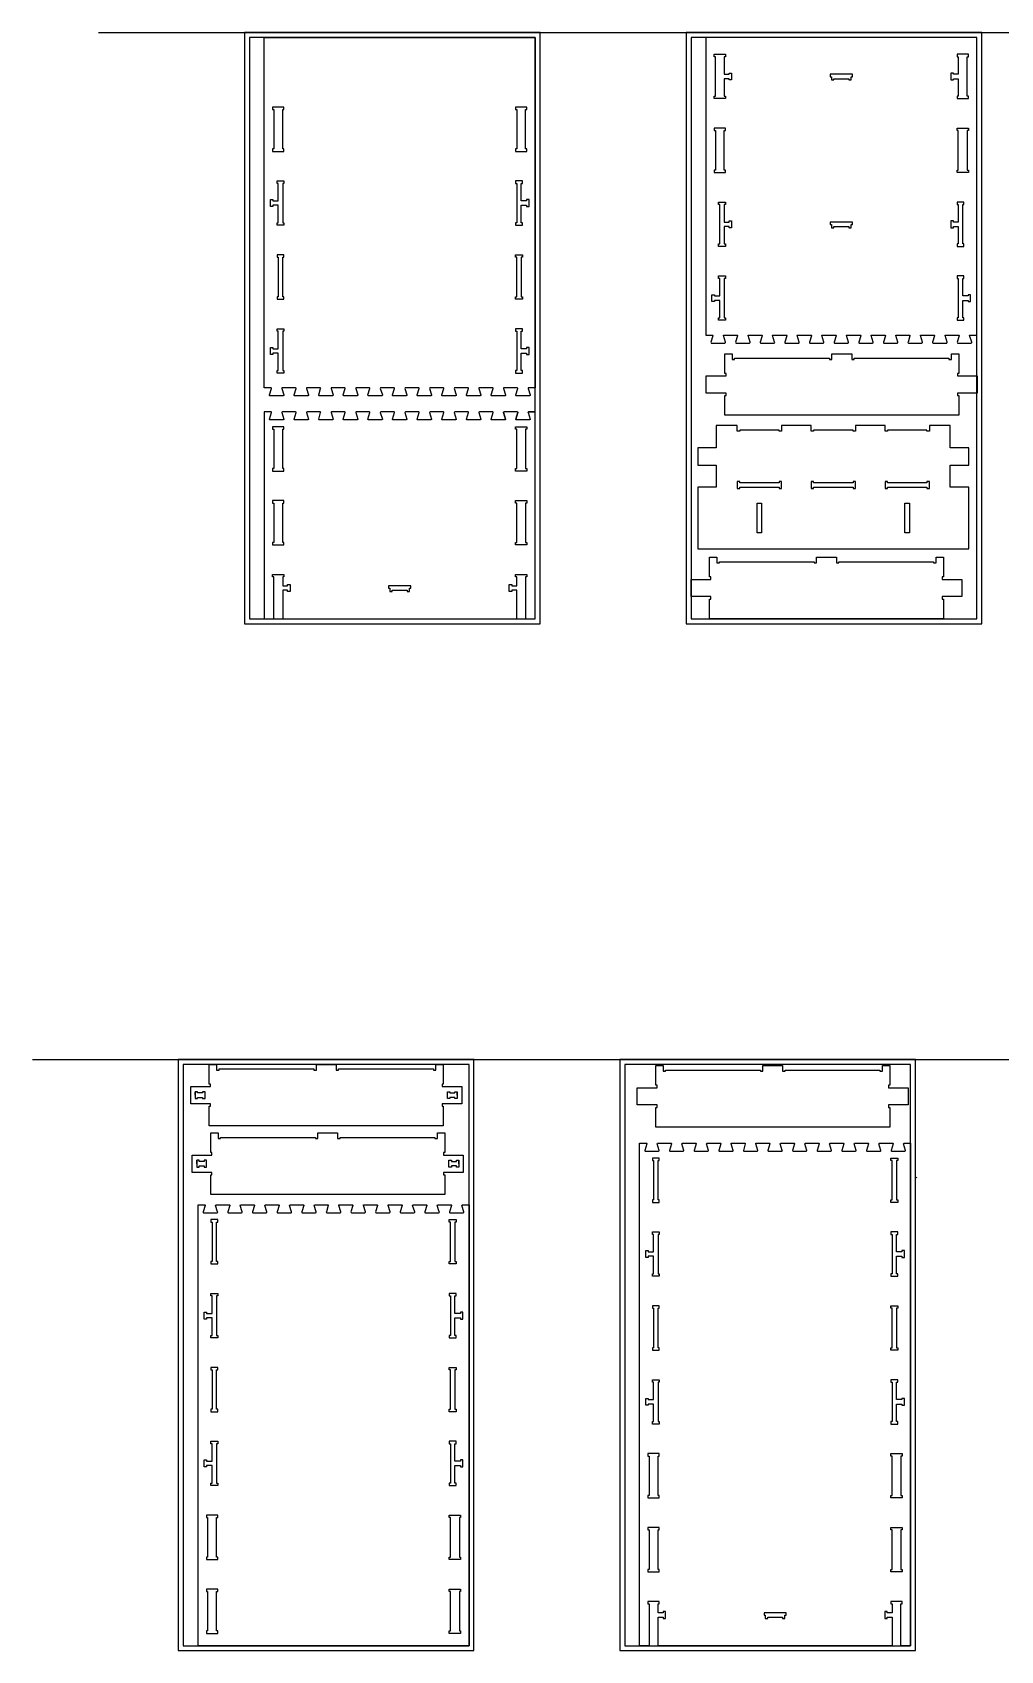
# Model space of a CAD drawing. Header units: inches. Extents: x -1745 to 48028, y -9858 to 20083.
# Drawn here: x -1745 to 2185, y -7811 to -1241 of the extents above; entities that cross this region are included whole.
import ezdxf

# ---------------------------------------------------------------- set-up
doc = ezdxf.new("R2010")
doc.units = ezdxf.units.IN
doc.header["$MEASUREMENT"] = 0
doc.header["$PDMODE"] = 34
doc.layers.add('6_ANYTOOL_CUTTHROUGH_OUTSI', color=5, linetype='Continuous')

msp = doc.modelspace()

# ---------------------------------------------------------------- linework, layer by layer
for p, q in [((-1476.9, -1241.5), (12862.9, -1241.5)), ((277.6, -1261.5), (295.6, -1261.5)), ((-1745.5, -5410.6), (12594.3, -5410.6)), ((-1084.5, -5555.6), (-1084.5, -5541.6)), ((-1084.5, -5541.6), (-1084.5, -5569.6)), ((-1084.5, -5555.6), (-1084.5, -5569.6)), ((-1044.5, -5569.6), (-1044.5, -5541.6)), ((-60.5, -5569.6), (-60.5, -5541.6)), ((-20.5, -5555.6), (-20.5, -5541.6)), ((-20.5, -5541.6), (-20.5, -5569.6)), ((-20.5, -5555.6), (-20.5, -5569.6)), ((-1078.4, -5833.8), (-1078.4, -5819.8)), ((-1078.4, -5819.8), (-1078.4, -5847.8)), ((-1078.4, -5833.8), (-1078.4, -5847.8)), ((-1038.4, -5847.8), (-1038.4, -5819.8)), ((-54.4, -5847.8), (-54.4, -5819.8)), ((-14.4, -5833.8), (-14.4, -5819.8)), ((-14.4, -5819.8), (-14.4, -5847.8)), ((-14.4, -5833.8), (-14.4, -5847.8)), ((1842.1, -5888.7), (1845.1, -5891.6))]:
    msp.add_line(p, q)
at = {"color": 4}
for points in [[(-884.4, -3641.5), (315.6, -3641.5), (315.6, -1241.5), (-884.4, -1241.5)], [(908.1, -3641.5), (2108.1, -3641.5), (2108.1, -1241.5), (908.1, -1241.5)], [(-864.4, -3621.5), (295.6, -3621.5), (295.6, -1261.5), (-864.4, -1261.5)], [(928.1, -3621.5), (2088.1, -3621.5), (2088.1, -1261.5), (928.1, -1261.5)], [(-1153, -7810.6), (47, -7810.6), (47, -5410.6), (-1153, -5410.6)], [(-1133, -7790.6), (27, -7790.6), (27, -5430.6), (-1133, -5430.6)], [(639.5, -7810.6), (1839.5, -7810.6), (1839.5, -5410.6), (639.5, -5410.6)], [(659.5, -7790.6), (1819.5, -7790.6), (1819.5, -5430.6), (659.5, -5430.6)]]:
    msp.add_lwpolyline(points, close=True, dxfattribs=at)
for points in [[(-804.4, -2683.7), (-804.4, -1423.7), (-804.4, -1261.5), (295.6, -1261.5), (295.6, -1423.7), (295.6, -2683.7), (269.1, -2683.7), (267.5, -2684.1), (266.8, -2685.9), (275, -2712.7), (275.1, -2713.9), (274.6, -2715.1), (272.4, -2716.2), (219.1, -2716.2), (217.9, -2715.9), (216.9, -2715.1), (216.5, -2712.7), (224.5, -2686.6), (224.6, -2685), (223.1, -2683.7), (169.1, -2683.7), (167.5, -2684.1), (166.8, -2685.9), (175, -2712.7), (175.1, -2713.9), (174.6, -2715.1), (173.6, -2715.9), (172.4, -2716.2), (119.1, -2716.2), (117.9, -2715.9), (116.9, -2715.1), (116.4, -2713.9), (116.5, -2712.7), (124.5, -2686.6), (124.6, -2685), (123.1, -2683.7), (69.1, -2683.7), (67.5, -2684.1), (66.8, -2685.9), (75, -2712.7), (75.1, -2713.9), (74.6, -2715.1), (72.4, -2716.2), (19.1, -2716.2), (17.9, -2715.9), (16.9, -2715.1), (16.4, -2713.9), (16.5, -2712.7), (24.5, -2686.6), (24.6, -2685), (23.1, -2683.7), (-30.9, -2683.7), (-32.5, -2684.1), (-33.2, -2685.9), (-25, -2712.7), (-24.9, -2713.9), (-25.4, -2715.1), (-27.6, -2716.2), (-80.9, -2716.2), (-82.1, -2715.9), (-83.1, -2715.1), (-83.5, -2712.7), (-75.5, -2686.6), (-75.4, -2685), (-76.9, -2683.7), (-130.9, -2683.7), (-132.5, -2684.1), (-133.2, -2685.9), (-125, -2712.7), (-124.9, -2713.9), (-125.4, -2715.1), (-127.6, -2716.2), (-180.9, -2716.2), (-182.1, -2715.9), (-183.1, -2715.1), (-183.5, -2712.7), (-175.5, -2686.6), (-175.4, -2685), (-176.9, -2683.7), (-230.9, -2683.7), (-232.5, -2684.1), (-233.2, -2685.9), (-225, -2712.7), (-224.9, -2713.9), (-225.4, -2715.1), (-227.6, -2716.2), (-280.9, -2716.2), (-282.1, -2715.9), (-283.1, -2715.1), (-283.6, -2713.9), (-283.5, -2712.7), (-275.5, -2686.6), (-275.4, -2685), (-276.9, -2683.7), (-304.1, -2683.7), (-330.6, -2683.7), (-332.2, -2684.1), (-333, -2685.9), (-324.8, -2712.7), (-324.7, -2713.9), (-325.2, -2715.1), (-327.4, -2716.2), (-380.6, -2716.2), (-381.9, -2715.9), (-382.9, -2715.1), (-383.3, -2712.7), (-375.2, -2686.6), (-375.1, -2685), (-376.7, -2683.7), (-430.6, -2683.7), (-432.2, -2684.1), (-433, -2685.9), (-424.8, -2712.7), (-424.7, -2713.9), (-425.2, -2715.1), (-426.2, -2715.9), (-427.4, -2716.2), (-480.6, -2716.2), (-481.9, -2715.9), (-482.8, -2715.1), (-483.3, -2713.9), (-483.3, -2712.7), (-475.2, -2686.6), (-475.1, -2685), (-476.7, -2683.7), (-530.6, -2683.7), (-532.2, -2684.1), (-533, -2685.9), (-524.8, -2712.7), (-524.7, -2713.9), (-525.2, -2715.1), (-527.4, -2716.2), (-580.6, -2716.2), (-581.9, -2715.9), (-582.8, -2715.1), (-583.3, -2713.9), (-583.3, -2712.7), (-575.2, -2686.6), (-575.1, -2685), (-576.7, -2683.7), (-630.6, -2683.7), (-632.2, -2684.1), (-633, -2685.9), (-624.8, -2712.7), (-624.7, -2713.9), (-625.2, -2715.1), (-627.4, -2716.2), (-680.6, -2716.2), (-681.9, -2715.9), (-682.8, -2715.1), (-683.3, -2712.7), (-675.2, -2686.6), (-675.1, -2685), (-676.7, -2683.7), (-730.6, -2683.7), (-732.2, -2684.1), (-733, -2685.9), (-724.8, -2712.7), (-724.7, -2713.9), (-725.2, -2715.1), (-727.4, -2716.2), (-780.6, -2716.2), (-781.9, -2715.9), (-782.8, -2715.1), (-783.3, -2712.7), (-775.2, -2686.6), (-775.1, -2685), (-776.7, -2683.7)], [(1083.1, -1410.5), (1083.1, -1405.5), (1093.1, -1405.5), (1093.1, -1433.5), (1083.1, -1433.5), (1083.1, -1428.5), (1063.1, -1428.5), (1063.1, -1499.5), (1068.1, -1499.5), (1068.1, -1509.5), (1022.1, -1509.5), (1022.1, -1499.5), (1027.1, -1499.5), (1027.1, -1339.5), (1022.1, -1339.5), (1022.1, -1329.5), (1068.1, -1329.5), (1068.1, -1339.5), (1063.1, -1339.5), (1063.1, -1410.5)], [(1993.1, -1410.5), (1993.1, -1405.5), (1983.1, -1405.5), (1983.1, -1433.5), (1993.1, -1433.5), (1993.1, -1428.5), (2013.1, -1428.5), (2013.1, -1499.5), (2008.1, -1499.5), (2008.1, -1509.5), (2054.1, -1509.5), (2054.1, -1499.5), (2049.1, -1499.5), (2049.1, -1339.5), (2054.1, -1339.5), (2054.1, -1329.5), (2008.1, -1329.5), (2008.1, -1339.5), (2013.1, -1339.5), (2013.1, -1410.5)], [(1493.1, -1420.5), (1498.1, -1420.5), (1498.1, -1433.5), (1508.1, -1433.5), (1508.1, -1428.5), (1568.1, -1428.5), (1568.1, -1433.5), (1578.1, -1433.5), (1578.1, -1420.5), (1583.1, -1420.5), (1583.1, -1410.5), (1493.1, -1410.5)], [(-724.4, -1723.7), (-724.4, -1713.7), (-729.4, -1713.7), (-729.4, -1553.7), (-724.4, -1553.7), (-724.4, -1543.7), (-770.4, -1543.7), (-770.4, -1553.7), (-765.4, -1553.7), (-765.4, -1713.7), (-770.4, -1713.7), (-770.4, -1723.7)], [(261.6, -1723.7), (261.6, -1713.7), (256.6, -1713.7), (256.6, -1553.7), (261.6, -1553.7), (261.6, -1543.7), (215.6, -1543.7), (215.6, -1553.7), (220.6, -1553.7), (220.6, -1713.7), (215.6, -1713.7), (215.6, -1723.7)], [(1022.1, -1799.5), (1022.1, -1809.5), (1068.1, -1809.5), (1068.1, -1799.5), (1063.1, -1799.5), (1063.1, -1639.5), (1068.1, -1639.5), (1068.1, -1629.5), (1022.1, -1629.5), (1022.1, -1639.5), (1027.1, -1639.5), (1027.1, -1799.5)], [(2054.1, -1799.5), (2054.1, -1809.5), (2008.1, -1809.5), (2008.1, -1799.5), (2013.1, -1799.5), (2013.1, -1639.5), (2008.1, -1639.5), (2008.1, -1629.5), (2054.1, -1629.5), (2054.1, -1639.5), (2049.1, -1639.5), (2049.1, -1799.5)], [(-752.4, -1853.7), (-752.4, -1843.7), (-724.4, -1843.7), (-724.4, -1853.7), (-729.4, -1853.7), (-729.4, -2013.7), (-724.4, -2013.7), (-724.4, -2023.7), (-752.4, -2023.7), (-752.4, -2013.7), (-747.4, -2013.7), (-747.4, -1942.7), (-769.4, -1942.7), (-769.4, -1947.7), (-779.4, -1947.7), (-779.4, -1919.7), (-769.4, -1919.7), (-769.4, -1924.7), (-747.4, -1924.7), (-747.4, -1853.7)], [(243.6, -1853.7), (243.6, -1843.7), (215.6, -1843.7), (215.6, -1853.7), (220.6, -1853.7), (220.6, -2013.7), (215.6, -2013.7), (215.6, -2023.7), (243.6, -2023.7), (243.6, -2013.7), (238.6, -2013.7), (238.6, -1942.7), (260.6, -1942.7), (260.6, -1947.7), (270.6, -1947.7), (270.6, -1919.7), (260.6, -1919.7), (260.6, -1924.7), (238.6, -1924.7), (238.6, -1853.7)], [(1083.1, -2010.5), (1083.1, -2005.5), (1093.1, -2005.5), (1093.1, -2033.5), (1083.1, -2033.5), (1083.1, -2028.5), (1063.1, -2028.5), (1063.1, -2099.5), (1068.1, -2099.5), (1068.1, -2109.5), (1040.1, -2109.5), (1040.1, -2099.5), (1045.1, -2099.5), (1045.1, -1939.5), (1040.1, -1939.5), (1040.1, -1929.5), (1068.1, -1929.5), (1068.1, -1939.5), (1063.1, -1939.5), (1063.1, -2010.5)], [(1993.1, -2010.5), (1993.1, -2005.5), (1983.1, -2005.5), (1983.1, -2033.5), (1993.1, -2033.5), (1993.1, -2028.5), (2013.1, -2028.5), (2013.1, -2099.5), (2008.1, -2099.5), (2008.1, -2109.5), (2036.1, -2109.5), (2036.1, -2099.5), (2031.1, -2099.5), (2031.1, -1939.5), (2036.1, -1939.5), (2036.1, -1929.5), (2008.1, -1929.5), (2008.1, -1939.5), (2013.1, -1939.5), (2013.1, -2010.5)], [(1493.1, -2020.5), (1498.1, -2020.5), (1498.1, -2033.5), (1508.1, -2033.5), (1508.1, -2028.5), (1568.1, -2028.5), (1568.1, -2033.5), (1578.1, -2033.5), (1578.1, -2020.5), (1583.1, -2020.5), (1583.1, -2010.5), (1493.1, -2010.5)], [(-752.4, -2323.7), (-724.4, -2323.7), (-724.4, -2313.7), (-729.4, -2313.7), (-729.4, -2153.7), (-724.4, -2153.7), (-724.4, -2143.7), (-752.4, -2143.7), (-752.4, -2153.7), (-747.4, -2153.7), (-747.4, -2313.7), (-752.4, -2313.7)], [(243.6, -2323.7), (215.6, -2323.7), (215.6, -2313.7), (220.6, -2313.7), (220.6, -2153.7), (215.6, -2153.7), (215.6, -2143.7), (243.6, -2143.7), (243.6, -2153.7), (238.6, -2153.7), (238.6, -2313.7), (243.6, -2313.7)], [(1045.1, -2310.5), (1045.1, -2239.5), (1040.1, -2239.5), (1040.1, -2229.5), (1068.1, -2229.5), (1068.1, -2239.5), (1063.1, -2239.5), (1063.1, -2399.5), (1068.1, -2399.5), (1068.1, -2409.5), (1040.1, -2409.5), (1040.1, -2399.5), (1045.1, -2399.5), (1045.1, -2328.5), (1023.1, -2328.5), (1023.1, -2333.5), (1013.1, -2333.5), (1013.1, -2305.5), (1023.1, -2305.5), (1023.1, -2310.5)], [(2031.1, -2310.5), (2031.1, -2239.5), (2036.1, -2239.5), (2036.1, -2229.5), (2008.1, -2229.5), (2008.1, -2239.5), (2013.1, -2239.5), (2013.1, -2399.5), (2008.1, -2399.5), (2008.1, -2409.5), (2036.1, -2409.5), (2036.1, -2399.5), (2031.1, -2399.5), (2031.1, -2328.5), (2053.1, -2328.5), (2053.1, -2333.5), (2063.1, -2333.5), (2063.1, -2305.5), (2053.1, -2305.5), (2053.1, -2310.5)], [(-752.4, -2453.7), (-752.4, -2443.7), (-724.4, -2443.7), (-724.4, -2453.7), (-729.4, -2453.7), (-729.4, -2613.7), (-724.4, -2613.7), (-724.4, -2623.7), (-752.4, -2623.7), (-752.4, -2613.7), (-747.4, -2613.7), (-747.4, -2542.7), (-769.4, -2542.7), (-769.4, -2547.7), (-779.4, -2547.7), (-779.4, -2519.7), (-769.4, -2519.7), (-769.4, -2524.7), (-747.4, -2524.7), (-747.4, -2453.7)], [(243.6, -2453.7), (243.6, -2443.7), (215.6, -2443.7), (215.6, -2453.7), (220.6, -2453.7), (220.6, -2613.7), (215.6, -2613.7), (215.6, -2623.7), (243.6, -2623.7), (243.6, -2613.7), (238.6, -2613.7), (238.6, -2542.7), (260.6, -2542.7), (260.6, -2547.7), (270.6, -2547.7), (270.6, -2519.7), (260.6, -2519.7), (260.6, -2524.7), (238.6, -2524.7), (238.6, -2453.7)], [(1070.3, -2625.1), (1065.3, -2625.1), (1065.3, -2545.1), (1095.3, -2545.1), (1095.3, -2568.1), (1105.3, -2568.1), (1105.3, -2563.1), (1490.3, -2563.1), (1490.3, -2568.1), (1500.3, -2568.1), (1500.3, -2545.1), (1580.3, -2545.1), (1580.3, -2568.1), (1590.3, -2568.1), (1590.3, -2563.1), (1975.3, -2563.1), (1975.3, -2568.1), (1985.3, -2568.1), (1985.3, -2545.1), (2015.3, -2545.1), (2015.3, -2625.1), (2010.3, -2625.1), (2010.3, -2635.1), (2015.3, -2635.1), (2090.3, -2635.1), (2090.3, -2705.1), (2015.3, -2705.1), (2010.3, -2705.1), (2010.3, -2715.1), (2015.3, -2715.1), (2015.3, -2795.1), (1065.3, -2795.1), (1065.3, -2715.1), (1070.3, -2715.1), (1070.3, -2705.1), (1065.3, -2705.1), (990.3, -2705.1), (990.3, -2635.1), (1065.3, -2635.1), (1070.3, -2635.1)], [(175.1, -2811.7), (174.6, -2812.9), (173.6, -2813.7), (172.4, -2814), (119.1, -2814), (117.9, -2813.7), (116.9, -2812.9), (116.4, -2811.7), (116.5, -2810.5), (124.5, -2784.4), (124.6, -2782.8), (123.1, -2781.5), (69.1, -2781.5), (67.5, -2781.9), (66.8, -2783.7), (75, -2810.5), (75.1, -2811.7), (74.6, -2812.9), (72.4, -2814), (19.1, -2814), (17.9, -2813.7), (16.9, -2812.9), (16.4, -2811.7), (16.5, -2810.5), (24.5, -2784.4), (24.6, -2782.8), (23.1, -2781.5), (-30.9, -2781.5), (-32.5, -2781.9), (-33.2, -2783.7), (-25, -2810.5), (-24.9, -2811.7), (-25.4, -2812.9), (-27.6, -2814), (-80.9, -2814), (-82.1, -2813.7), (-83.1, -2812.9), (-83.5, -2810.5), (-75.5, -2784.4), (-75.4, -2782.8), (-76.9, -2781.5), (-130.9, -2781.5), (-132.5, -2781.9), (-133.2, -2783.7), (-125, -2810.5), (-124.9, -2811.7), (-125.4, -2812.9), (-127.6, -2814), (-180.9, -2814), (-182.1, -2813.7), (-183.1, -2812.9), (-183.5, -2810.5), (-175.5, -2784.4), (-175.4, -2782.8), (-176.9, -2781.5), (-230.9, -2781.5), (-232.5, -2781.9), (-233.2, -2783.7), (-225, -2810.5), (-224.9, -2811.7), (-225.4, -2812.9), (-227.6, -2814), (-280.9, -2814), (-282.1, -2813.7), (-283.1, -2812.9), (-283.6, -2811.7), (-283.5, -2810.5), (-275.5, -2784.4), (-275.4, -2782.8), (-276.9, -2781.5), (-304.1, -2781.5), (-330.6, -2781.5), (-332.2, -2781.9), (-333, -2783.7), (-324.8, -2810.5), (-324.7, -2811.7), (-325.2, -2812.9), (-327.4, -2814), (-380.6, -2814), (-381.9, -2813.7), (-382.9, -2812.9), (-383.3, -2810.5), (-375.2, -2784.4), (-375.1, -2782.8), (-376.7, -2781.5), (-430.6, -2781.5), (-432.2, -2781.9), (-433, -2783.7), (-424.8, -2810.5), (-424.7, -2811.7), (-425.2, -2812.9), (-426.2, -2813.7), (-427.4, -2814), (-480.6, -2814), (-481.9, -2813.7), (-482.8, -2812.9), (-483.3, -2811.7), (-483.3, -2810.5), (-475.2, -2784.4), (-475.1, -2782.8), (-476.7, -2781.5), (-530.6, -2781.5), (-532.2, -2781.9), (-533, -2783.7), (-524.8, -2810.5), (-524.7, -2811.7), (-525.2, -2812.9), (-527.4, -2814), (-580.6, -2814), (-581.9, -2813.7), (-582.8, -2812.9), (-583.3, -2811.7), (-583.3, -2810.5), (-575.2, -2784.4), (-575.1, -2782.8), (-576.7, -2781.5), (-630.6, -2781.5), (-632.2, -2781.9), (-633, -2783.7), (-624.8, -2810.5), (-624.7, -2811.7), (-625.2, -2812.9), (-627.4, -2814), (-680.6, -2814), (-681.9, -2813.7), (-682.8, -2812.9), (-683.3, -2810.5), (-675.2, -2784.4), (-675.1, -2782.8), (-676.7, -2781.5), (-730.6, -2781.5), (-732.2, -2781.9), (-733, -2783.7), (-724.8, -2810.5), (-724.7, -2811.7), (-725.2, -2812.9), (-727.4, -2814), (-780.6, -2814), (-781.9, -2813.7), (-782.8, -2812.9), (-783.3, -2810.5), (-775.2, -2784.4), (-775.1, -2782.8), (-776.7, -2781.5), (-804.4, -2781.5), (-804.4, -3081.5), (-804.4, -3621.5), (-765.4, -3621.5), (-765.4, -3451.5), (-770.4, -3451.5), (-770.4, -3441.5), (-724.4, -3441.5), (-724.4, -3451.5), (-729.4, -3451.5), (-729.4, -3487.5), (-709.4, -3487.5), (-709.4, -3482.5), (-699.4, -3482.5), (-699.4, -3510.5), (-709.4, -3510.5), (-709.4, -3505.5), (-729.4, -3505.5), (-729.4, -3621.5), (220.6, -3621.5), (220.6, -3505.5), (200.6, -3505.5), (200.6, -3510.5), (190.6, -3510.5), (190.6, -3482.5), (200.6, -3482.5), (200.6, -3487.5), (220.6, -3487.5), (220.6, -3451.5), (215.6, -3451.5), (215.6, -3441.5), (261.6, -3441.5), (261.6, -3451.5), (256.6, -3451.5), (256.6, -3621.5), (295.6, -3621.5), (295.6, -3081.5), (295.6, -3021.5), (295.6, -2841.5), (295.6, -2781.5), (269.1, -2781.5), (295.6, -2781.5), (269.1, -2781.5), (267.5, -2781.9), (269.1, -2781.5), (267.5, -2781.9), (266.8, -2783.7), (267.5, -2781.9), (266.8, -2783.7), (275, -2810.5), (275.1, -2811.7), (274.6, -2812.9), (272.4, -2814), (219.1, -2814), (217.9, -2813.7), (216.9, -2812.9), (216.5, -2810.5), (224.5, -2784.4), (216.5, -2810.5), (224.5, -2784.4), (224.6, -2782.8), (224.5, -2784.4), (224.6, -2782.8), (223.1, -2781.5), (224.6, -2782.8), (223.1, -2781.5), (169.1, -2781.5), (167.5, -2781.9), (169.1, -2781.5), (167.5, -2781.9), (166.8, -2783.7), (167.5, -2781.9), (166.8, -2783.7), (175, -2810.5), (166.8, -2783.7), (175, -2810.5)], [(-724.4, -3021.5), (-724.4, -3011.5), (-729.4, -3011.5), (-729.4, -2851.5), (-724.4, -2851.5), (-724.4, -2841.5), (-770.4, -2841.5), (-770.4, -2851.5), (-765.4, -2851.5), (-765.4, -3011.5), (-770.4, -3011.5), (-770.4, -3021.5)], [(215.6, -3021.5), (215.6, -3011.5), (220.6, -3011.5), (220.6, -2851.5), (215.6, -2851.5), (215.6, -2841.5), (261.6, -2841.5), (261.6, -2851.5), (256.6, -2851.5), (256.6, -3011.5), (261.6, -3011.5), (261.6, -3021.5)], [(1115.7, -3092.1), (1125.7, -3092.1), (1125.7, -3087.1), (1285.7, -3087.1), (1285.7, -3092.1), (1295.7, -3092.1), (1295.7, -3064.1), (1285.7, -3064.1), (1285.7, -3069.1), (1125.7, -3069.1), (1125.7, -3064.1), (1115.7, -3064.1)], [(1415.7, -3092.1), (1425.7, -3092.1), (1425.7, -3087.1), (1585.7, -3087.1), (1585.7, -3092.1), (1595.7, -3092.1), (1595.7, -3064.1), (1585.7, -3064.1), (1585.7, -3069.1), (1425.7, -3069.1), (1425.7, -3064.1), (1415.7, -3064.1)], [(1715.7, -3092.1), (1725.7, -3092.1), (1725.7, -3087.1), (1885.7, -3087.1), (1885.7, -3092.1), (1895.7, -3092.1), (1895.7, -3064.1), (1885.7, -3064.1), (1885.7, -3069.1), (1725.7, -3069.1), (1725.7, -3064.1), (1715.7, -3064.1)], [(-724.4, -3321.5), (-724.4, -3311.5), (-729.4, -3311.5), (-729.4, -3151.5), (-724.4, -3151.5), (-724.4, -3141.5), (-770.4, -3141.5), (-770.4, -3151.5), (-765.4, -3151.5), (-765.4, -3311.5), (-770.4, -3311.5), (-770.4, -3321.5)], [(215.6, -3321.5), (215.6, -3311.5), (220.6, -3311.5), (220.6, -3151.5), (215.6, -3151.5), (215.6, -3141.5), (261.6, -3141.5), (261.6, -3151.5), (256.6, -3151.5), (256.6, -3311.5), (261.6, -3311.5), (261.6, -3321.5)], [(1214.7, -3152.1), (1214.7, -3272.1), (1196.7, -3272.1), (1196.7, -3152.1)], [(1814.7, -3152.1), (1814.7, -3272.1), (1796.7, -3272.1), (1796.7, -3152.1)], [(1008.1, -3451.5), (1003.1, -3451.5), (1003.1, -3371.5), (1033.1, -3371.5), (1033.1, -3394.5), (1043.1, -3394.5), (1043.1, -3389.5), (1428.1, -3389.5), (1428.1, -3394.5), (1438.1, -3394.5), (1438.1, -3371.5), (1518.1, -3371.5), (1518.1, -3394.5), (1528.1, -3394.5), (1528.1, -3389.5), (1913.1, -3389.5), (1913.1, -3394.5), (1923.1, -3394.5), (1923.1, -3371.5), (1953.1, -3371.5), (1953.1, -3451.5), (1948.1, -3451.5), (1948.1, -3461.5), (1953.1, -3461.5), (2028.1, -3461.5), (2028.1, -3531.5), (1953.1, -3531.5), (1948.1, -3531.5), (1948.1, -3541.5), (1953.1, -3541.5), (1953.1, -3621.5), (1003.1, -3621.5), (1003.1, -3541.5), (1008.1, -3541.5), (1008.1, -3531.5), (1003.1, -3531.5), (928.1, -3531.5), (928.1, -3461.5), (1003.1, -3461.5), (1008.1, -3461.5)], [(-294.4, -3510.5), (-284.4, -3510.5), (-284.4, -3505.5), (-224.4, -3505.5), (-224.4, -3510.5), (-214.4, -3510.5), (-214.4, -3497.5), (-209.4, -3497.5), (-209.4, -3487.5), (-299.4, -3487.5), (-299.4, -3497.5), (-294.4, -3497.5)], [(-1022.5, -5510.6), (-1027.5, -5510.6), (-1027.5, -5430.6), (-997.5, -5430.6), (-997.5, -5453.6), (-987.5, -5453.6), (-987.5, -5448.6), (-602.5, -5448.6), (-602.5, -5453.6), (-592.5, -5453.6), (-592.5, -5430.6), (-512.5, -5430.6), (-512.5, -5453.6), (-502.5, -5453.6), (-502.5, -5448.6), (-117.5, -5448.6), (-117.5, -5453.6), (-107.5, -5453.6), (-107.5, -5430.6), (-77.5, -5430.6), (-77.5, -5510.6), (-82.5, -5510.6), (-82.5, -5520.6), (-77.5, -5520.6), (-2.5, -5520.6), (-2.5, -5590.6), (-77.5, -5590.6), (-82.5, -5590.6), (-82.5, -5600.6), (-77.5, -5600.6), (-77.5, -5680.6), (-1027.5, -5680.6), (-1027.5, -5600.6), (-1022.5, -5600.6), (-1022.5, -5590.6), (-1027.5, -5590.6), (-1102.5, -5590.6), (-1102.5, -5520.6), (-1027.5, -5520.6), (-1022.5, -5520.6)], [(790.1, -5515.3), (785.1, -5515.3), (785.1, -5435.3), (815.1, -5435.3), (815.1, -5458.3), (825.1, -5458.3), (825.1, -5453.3), (1210.1, -5453.3), (1210.1, -5458.3), (1220.1, -5458.3), (1220.1, -5435.3), (1300.1, -5435.3), (1300.1, -5458.3), (1310.1, -5458.3), (1310.1, -5453.3), (1695.1, -5453.3), (1695.1, -5458.3), (1705.1, -5458.3), (1705.1, -5435.3), (1735.1, -5435.3), (1735.1, -5515.3), (1730.1, -5515.3), (1730.1, -5525.3), (1735.1, -5525.3), (1810.1, -5525.3), (1810.1, -5595.3), (1735.1, -5595.3), (1730.1, -5595.3), (1730.1, -5605.3), (1735.1, -5605.3), (1735.1, -5685.3), (785.1, -5685.3), (785.1, -5605.3), (790.1, -5605.3), (790.1, -5595.3), (785.1, -5595.3), (710.1, -5595.3), (710.1, -5525.3), (785.1, -5525.3), (790.1, -5525.3)], [(-1074.5, -5569.6), (-1074.5, -5564.6), (-1054.5, -5564.6), (-1054.5, -5569.6), (-1044.5, -5569.6), (-1044.5, -5541.6), (-1054.5, -5541.6), (-1054.5, -5546.6), (-1074.5, -5546.6), (-1074.5, -5541.6), (-1084.5, -5541.6), (-1084.5, -5569.6)], [(-30.5, -5569.6), (-30.5, -5564.6), (-50.5, -5564.6), (-50.5, -5569.6), (-60.5, -5569.6), (-60.5, -5541.6), (-50.5, -5541.6), (-50.5, -5546.6), (-30.5, -5546.6), (-30.5, -5541.6), (-20.5, -5541.6), (-20.5, -5569.6)], [(-1016.4, -5788.8), (-1021.4, -5788.8), (-1021.4, -5708.8), (-991.4, -5708.8), (-991.4, -5731.8), (-981.4, -5731.8), (-981.4, -5726.8), (-596.4, -5726.8), (-596.4, -5731.8), (-586.4, -5731.8), (-586.4, -5708.8), (-506.4, -5708.8), (-506.4, -5731.8), (-496.4, -5731.8), (-496.4, -5726.8), (-111.4, -5726.8), (-111.4, -5731.8), (-101.4, -5731.8), (-101.4, -5708.8), (-71.4, -5708.8), (-71.4, -5788.8), (-76.4, -5788.8), (-76.4, -5798.8), (-71.4, -5798.8), (3.6, -5798.8), (3.6, -5868.8), (-71.4, -5868.8), (-76.4, -5868.8), (-76.4, -5878.8), (-71.4, -5878.8), (-71.4, -5958.8), (-1021.4, -5958.8), (-1021.4, -5878.8), (-1016.4, -5878.8), (-1016.4, -5868.8), (-1021.4, -5868.8), (-1096.4, -5868.8), (-1096.4, -5798.8), (-1021.4, -5798.8), (-1016.4, -5798.8)], [(-1068.4, -5847.8), (-1068.4, -5842.8), (-1048.4, -5842.8), (-1048.4, -5847.8), (-1038.4, -5847.8), (-1038.4, -5819.8), (-1048.4, -5819.8), (-1048.4, -5824.8), (-1068.4, -5824.8), (-1068.4, -5819.8), (-1078.4, -5819.8), (-1078.4, -5847.8)], [(-24.4, -5847.8), (-24.4, -5842.8), (-44.4, -5842.8), (-44.4, -5847.8), (-54.4, -5847.8), (-54.4, -5819.8), (-44.4, -5819.8), (-44.4, -5824.8), (-24.4, -5824.8), (-24.4, -5819.8), (-14.4, -5819.8), (-14.4, -5847.8)], [(771.5, -5990.6), (799.5, -5990.6), (799.5, -5980.6), (794.5, -5980.6), (794.5, -5820.6), (799.5, -5820.6), (799.5, -5810.6), (771.5, -5810.6), (771.5, -5820.6), (776.5, -5820.6), (776.5, -5980.6), (771.5, -5980.6)], [(1767.5, -5990.6), (1739.5, -5990.6), (1739.5, -5980.6), (1744.5, -5980.6), (1744.5, -5820.6), (1739.5, -5820.6), (1739.5, -5810.6), (1767.5, -5810.6), (1767.5, -5820.6), (1762.5, -5820.6), (1762.5, -5980.6), (1767.5, -5980.6)], [(-1021, -6230.6), (-1021, -6240.6), (-993, -6240.6), (-993, -6230.6), (-998, -6230.6), (-998, -6070.6), (-993, -6070.6), (-993, -6060.6), (-1021, -6060.6), (-1021, -6070.6), (-1016, -6070.6), (-1016, -6230.6)], [(-25, -6230.6), (-25, -6240.6), (-53, -6240.6), (-53, -6230.6), (-48, -6230.6), (-48, -6070.6), (-53, -6070.6), (-53, -6060.6), (-25, -6060.6), (-25, -6070.6), (-30, -6070.6), (-30, -6230.6)], [(771.5, -6120.6), (771.5, -6110.6), (799.5, -6110.6), (799.5, -6120.6), (794.5, -6120.6), (794.5, -6280.6), (799.5, -6280.6), (799.5, -6290.6), (771.5, -6290.6), (771.5, -6280.6), (776.5, -6280.6), (776.5, -6209.6), (754.5, -6209.6), (754.5, -6214.6), (744.5, -6214.6), (744.5, -6186.6), (754.5, -6186.6), (754.5, -6191.6), (776.5, -6191.6), (776.5, -6120.6)], [(1767.5, -6120.6), (1767.5, -6110.6), (1739.5, -6110.6), (1739.5, -6120.6), (1744.5, -6120.6), (1744.5, -6280.6), (1739.5, -6280.6), (1739.5, -6290.6), (1767.5, -6290.6), (1767.5, -6280.6), (1762.5, -6280.6), (1762.5, -6209.6), (1784.5, -6209.6), (1784.5, -6214.6), (1794.5, -6214.6), (1794.5, -6186.6), (1784.5, -6186.6), (1784.5, -6191.6), (1762.5, -6191.6), (1762.5, -6120.6)], [(-1016, -6370.6), (-1021, -6370.6), (-1021, -6360.6), (-993, -6360.6), (-993, -6370.6), (-998, -6370.6), (-998, -6530.6), (-993, -6530.6), (-993, -6540.6), (-1021, -6540.6), (-1021, -6530.6), (-1016, -6530.6), (-1016, -6459.6), (-1038, -6459.6), (-1038, -6464.6), (-1048, -6464.6), (-1048, -6436.6), (-1038, -6436.6), (-1038, -6441.6), (-1016, -6441.6)], [(-30, -6370.6), (-25, -6370.6), (-25, -6360.6), (-53, -6360.6), (-53, -6370.6), (-48, -6370.6), (-48, -6530.6), (-53, -6530.6), (-53, -6540.6), (-25, -6540.6), (-25, -6530.6), (-30, -6530.6), (-30, -6459.6), (-8, -6459.6), (-8, -6464.6), (2, -6464.6), (2, -6436.6), (-8, -6436.6), (-8, -6441.6), (-30, -6441.6)], [(771.5, -6590.6), (799.5, -6590.6), (799.5, -6580.6), (794.5, -6580.6), (794.5, -6420.6), (799.5, -6420.6), (799.5, -6410.6), (771.5, -6410.6), (771.5, -6420.6), (776.5, -6420.6), (776.5, -6580.6), (771.5, -6580.6)], [(1767.5, -6590.6), (1739.5, -6590.6), (1739.5, -6580.6), (1744.5, -6580.6), (1744.5, -6420.6), (1739.5, -6420.6), (1739.5, -6410.6), (1767.5, -6410.6), (1767.5, -6420.6), (1762.5, -6420.6), (1762.5, -6580.6), (1767.5, -6580.6)], [(-1021, -6830.6), (-1021, -6840.6), (-993, -6840.6), (-993, -6830.6), (-998, -6830.6), (-998, -6670.6), (-993, -6670.6), (-993, -6660.6), (-1021, -6660.6), (-1021, -6670.6), (-1016, -6670.6), (-1016, -6830.6)], [(-25, -6830.6), (-25, -6840.6), (-53, -6840.6), (-53, -6830.6), (-48, -6830.6), (-48, -6670.6), (-53, -6670.6), (-53, -6660.6), (-25, -6660.6), (-25, -6670.6), (-30, -6670.6), (-30, -6830.6)], [(771.5, -6720.6), (771.5, -6710.6), (799.5, -6710.6), (799.5, -6720.6), (794.5, -6720.6), (794.5, -6880.6), (799.5, -6880.6), (799.5, -6890.6), (771.5, -6890.6), (771.5, -6880.6), (776.5, -6880.6), (776.5, -6809.6), (754.5, -6809.6), (754.5, -6814.6), (744.5, -6814.6), (744.5, -6786.6), (754.5, -6786.6), (754.5, -6791.6), (776.5, -6791.6), (776.5, -6720.6)], [(1767.5, -6720.6), (1767.5, -6710.6), (1739.5, -6710.6), (1739.5, -6720.6), (1744.5, -6720.6), (1744.5, -6880.6), (1739.5, -6880.6), (1739.5, -6890.6), (1767.5, -6890.6), (1767.5, -6880.6), (1762.5, -6880.6), (1762.5, -6809.6), (1784.5, -6809.6), (1784.5, -6814.6), (1794.5, -6814.6), (1794.5, -6786.6), (1784.5, -6786.6), (1784.5, -6791.6), (1762.5, -6791.6), (1762.5, -6720.6)], [(-1016, -6970.6), (-1021, -6970.6), (-1021, -6960.6), (-993, -6960.6), (-993, -6970.6), (-998, -6970.6), (-998, -7130.6), (-993, -7130.6), (-993, -7140.6), (-1021, -7140.6), (-1021, -7130.6), (-1016, -7130.6), (-1016, -7059.6), (-1038, -7059.6), (-1038, -7064.6), (-1048, -7064.6), (-1048, -7036.6), (-1038, -7036.6), (-1038, -7041.6), (-1016, -7041.6)], [(-30, -6970.6), (-25, -6970.6), (-25, -6960.6), (-53, -6960.6), (-53, -6970.6), (-48, -6970.6), (-48, -7130.6), (-53, -7130.6), (-53, -7140.6), (-25, -7140.6), (-25, -7130.6), (-30, -7130.6), (-30, -7059.6), (-8, -7059.6), (-8, -7064.6), (2, -7064.6), (2, -7036.6), (-8, -7036.6), (-8, -7041.6), (-30, -7041.6)], [(799.5, -7190.6), (799.5, -7180.6), (794.5, -7180.6), (794.5, -7020.6), (799.5, -7020.6), (799.5, -7010.6), (753.5, -7010.6), (753.5, -7020.6), (758.5, -7020.6), (758.5, -7180.6), (753.5, -7180.6), (753.5, -7190.6)], [(1739.5, -7190.6), (1739.5, -7180.6), (1744.5, -7180.6), (1744.5, -7020.6), (1739.5, -7020.6), (1739.5, -7010.6), (1785.5, -7010.6), (1785.5, -7020.6), (1780.5, -7020.6), (1780.5, -7180.6), (1785.5, -7180.6), (1785.5, -7190.6)], [(-1039, -7440.6), (-993, -7440.6), (-993, -7430.6), (-998, -7430.6), (-998, -7270.6), (-993, -7270.6), (-993, -7260.6), (-1039, -7260.6), (-1039, -7270.6), (-1034, -7270.6), (-1034, -7430.6), (-1039, -7430.6)], [(-7, -7440.6), (-53, -7440.6), (-53, -7430.6), (-48, -7430.6), (-48, -7270.6), (-53, -7270.6), (-53, -7260.6), (-7, -7260.6), (-7, -7270.6), (-12, -7270.6), (-12, -7430.6), (-7, -7430.6)], [(799.5, -7490.6), (799.5, -7480.6), (794.5, -7480.6), (794.5, -7320.6), (799.5, -7320.6), (799.5, -7310.6), (753.5, -7310.6), (753.5, -7320.6), (758.5, -7320.6), (758.5, -7480.6), (753.5, -7480.6), (753.5, -7490.6)], [(1739.5, -7490.6), (1739.5, -7480.6), (1744.5, -7480.6), (1744.5, -7320.6), (1739.5, -7320.6), (1739.5, -7310.6), (1785.5, -7310.6), (1785.5, -7320.6), (1780.5, -7320.6), (1780.5, -7480.6), (1785.5, -7480.6), (1785.5, -7490.6)], [(-1039, -7740.6), (-993, -7740.6), (-993, -7730.6), (-998, -7730.6), (-998, -7570.6), (-993, -7570.6), (-993, -7560.6), (-1039, -7560.6), (-1039, -7570.6), (-1034, -7570.6), (-1034, -7730.6), (-1039, -7730.6)], [(-7, -7740.6), (-53, -7740.6), (-53, -7730.6), (-48, -7730.6), (-48, -7570.6), (-53, -7570.6), (-53, -7560.6), (-7, -7560.6), (-7, -7570.6), (-12, -7570.6), (-12, -7730.6), (-7, -7730.6)], [(1229.5, -7666.6), (1229.5, -7679.6), (1239.5, -7679.6), (1239.5, -7674.6), (1299.5, -7674.6), (1299.5, -7679.6), (1309.5, -7679.6), (1309.5, -7666.6), (1314.5, -7666.6), (1314.5, -7656.6), (1224.5, -7656.6), (1224.5, -7666.6)]]:
    msp.add_lwpolyline(points, close=True)
msp.add_lwpolyline([(1030.7, -3087.1), (955.7, -3087.1), (955.7, -3319.1), (955.7, -3337.1), (1030.7, -3337.1), (1980.7, -3337.1), (2055.7, -3337.1), (2055.7, -3319.1), (2055.7, -3087.1), (1980.7, -3087.1), (1980.7, -2997.1), (2055.7, -2997.1), (2055.7, -2927.1), (1980.7, -2927.1), (1980.7, -2837.1), (1895.7, -2837.1), (1895.7, -2860.1), (1885.7, -2860.1), (1885.7, -2855.1), (1725.7, -2855.1), (1725.7, -2860.1), (1715.7, -2860.1), (1715.7, -2837.1), (1595.7, -2837.1), (1595.7, -2860.1), (1585.7, -2860.1), (1585.7, -2855.1), (1425.7, -2855.1), (1425.7, -2860.1), (1415.7, -2860.1), (1415.7, -2837.1), (1295.7, -2837.1), (1295.7, -2860.1), (1285.7, -2860.1), (1285.7, -2855.1), (1125.7, -2855.1), (1125.7, -2860.1), (1115.7, -2860.1), (1115.7, -2837.1), (1030.7, -2837.1), (1030.7, -2927.1), (955.7, -2927.1), (955.7, -2997.1), (1030.7, -2997.1), (1030.7, -3087.1)])
for p in [(315.6, -1241.5), (2108.1, -1241.5), (47, -5410.6), (1839.5, -5410.6)]:
    msp.add_point(p)
at = {"layer": '6_ANYTOOL_CUTTHROUGH_OUTSI', "color": 0}
msp.add_line((295.6, -3621.5), (295.6, -3441.5), dxfattribs=at)
for points in [[(1517, -2472.4), (1509, -2498.5), (1508.9, -2499.7), (1509.4, -2500.9), (1510.4, -2501.7), (1511.6, -2502), (1564.9, -2502), (1567, -2500.9), (1567.5, -2499.7), (1567.5, -2498.5), (1559.2, -2471.7), (1560, -2469.9), (1561.6, -2469.5), (1615.5, -2469.5), (1617.1, -2470.8), (1617, -2472.4), (1609, -2498.5), (1609.4, -2500.9), (1610.4, -2501.7), (1611.6, -2502), (1664.9, -2502), (1667, -2500.9), (1667.5, -2499.7), (1667.5, -2498.5), (1659.2, -2471.7), (1660, -2469.9), (1661.6, -2469.5), (1715.5, -2469.5), (1717.1, -2470.8), (1717, -2472.4), (1709, -2498.5), (1709.4, -2500.9), (1710.4, -2501.7), (1711.6, -2502), (1764.9, -2502), (1767, -2500.9), (1767.5, -2499.7), (1767.5, -2498.5), (1759.2, -2471.7), (1760, -2469.9), (1761.6, -2469.5), (1815.5, -2469.5), (1817.1, -2470.8), (1817, -2472.4), (1809, -2498.5), (1808.9, -2499.7), (1809.4, -2500.9), (1810.4, -2501.7), (1811.6, -2502), (1864.9, -2502), (1867, -2500.9), (1867.5, -2499.7), (1867.5, -2498.5), (1859.2, -2471.7), (1860, -2469.9), (1861.6, -2469.5), (1915.5, -2469.5), (1917.1, -2470.8), (1917, -2472.4), (1909, -2498.5), (1908.9, -2499.7), (1909.4, -2500.9), (1910.4, -2501.7), (1911.6, -2502), (1964.8, -2502), (1966.1, -2501.7), (1967, -2500.9), (1967.5, -2499.7), (1967.5, -2498.5), (1959.2, -2471.7), (1960, -2469.9), (1961.6, -2469.5), (2015.5, -2469.5), (2017.1, -2470.8), (2017, -2472.4), (2009, -2498.5), (2009.4, -2500.9), (2010.4, -2501.7), (2011.6, -2502), (2064.9, -2502), (2067, -2500.9), (2067.5, -2499.7), (2067.5, -2498.5), (2059.2, -2471.7), (2060, -2469.9), (2061.6, -2469.5), (2088.1, -2469.5), (2088.1, -1261.5), (988.1, -1261.5), (988.1, -2469.5), (1015.8, -2469.5), (1017.3, -2470.8), (1017.2, -2472.4), (1009.2, -2498.5), (1009.6, -2500.9), (1010.6, -2501.7), (1011.8, -2502), (1065.1, -2502), (1067.3, -2500.9), (1067.8, -2499.7), (1067.7, -2498.5), (1059.5, -2471.7), (1060.3, -2469.9), (1061.9, -2469.5), (1115.8, -2469.5), (1117.3, -2470.8), (1117.2, -2472.4), (1109.2, -2498.5), (1109.6, -2500.9), (1110.6, -2501.7), (1111.8, -2502), (1165.1, -2502), (1167.3, -2500.9), (1167.8, -2499.7), (1167.7, -2498.5), (1159.5, -2471.7), (1160.3, -2469.9), (1161.9, -2469.5), (1215.8, -2469.5), (1217.3, -2470.8), (1217.2, -2472.4), (1209.2, -2498.5), (1209.1, -2499.7), (1209.6, -2500.9), (1210.6, -2501.7), (1211.8, -2502), (1265.1, -2502), (1267.3, -2500.9), (1267.8, -2499.7), (1267.7, -2498.5), (1259.5, -2471.7), (1260.3, -2469.9), (1261.9, -2469.5), (1315.8, -2469.5), (1317.3, -2470.8), (1317.2, -2472.4), (1309.2, -2498.5), (1309.1, -2499.7), (1309.6, -2500.9), (1310.6, -2501.7), (1311.8, -2502), (1365.1, -2502), (1366.3, -2501.7), (1367.3, -2500.9), (1367.8, -2499.7), (1367.7, -2498.5), (1359.5, -2471.7), (1360.3, -2469.9), (1361.9, -2469.5), (1415.8, -2469.5), (1417.3, -2470.8), (1417.2, -2472.4), (1409.2, -2498.5), (1409.6, -2500.9), (1410.6, -2501.7), (1411.8, -2502), (1465.1, -2502), (1467.3, -2500.9), (1467.8, -2499.7), (1467.7, -2498.5), (1459.5, -2471.7), (1460.3, -2469.9), (1461.9, -2469.5), (1488.3, -2469.5), (1515.5, -2469.5), (1517.1, -2470.8)], [(1290.6, -5752.9), (1291.4, -5751), (1293, -5750.6), (1346.9, -5750.6), (1348.5, -5751.9), (1348.4, -5753.6), (1340.3, -5779.6), (1340.8, -5782), (1341.7, -5782.8), (1343, -5783.1), (1396.2, -5783.1), (1398.4, -5782), (1398.9, -5780.8), (1398.8, -5779.6), (1390.6, -5752.9), (1391.4, -5751), (1393, -5750.6), (1446.9, -5750.6), (1448.5, -5751.9), (1448.4, -5753.6), (1440.3, -5779.6), (1440.8, -5782), (1441.7, -5782.8), (1443, -5783.1), (1496.2, -5783.1), (1498.4, -5782), (1498.9, -5780.8), (1498.8, -5779.6), (1490.6, -5752.9), (1491.4, -5751), (1493, -5750.6), (1546.9, -5750.6), (1548.5, -5751.9), (1548.4, -5753.6), (1540.3, -5779.6), (1540.3, -5780.8), (1540.8, -5782), (1541.7, -5782.8), (1543, -5783.1), (1596.2, -5783.1), (1598.4, -5782), (1598.9, -5780.8), (1598.8, -5779.6), (1590.6, -5752.9), (1591.4, -5751), (1593, -5750.6), (1646.9, -5750.6), (1648.5, -5751.9), (1648.4, -5753.6), (1640.3, -5779.6), (1640.3, -5780.8), (1640.8, -5782), (1641.7, -5782.8), (1643, -5783.1), (1696.2, -5783.1), (1697.5, -5782.8), (1698.4, -5782), (1698.9, -5780.8), (1698.8, -5779.6), (1690.6, -5752.9), (1691.4, -5751), (1693, -5750.6), (1746.9, -5750.6), (1748.5, -5751.9), (1748.4, -5753.6), (1740.3, -5779.6), (1740.8, -5782), (1741.7, -5782.8), (1743, -5783.1), (1796.2, -5783.1), (1798.4, -5782), (1798.9, -5780.8), (1798.8, -5779.6), (1790.6, -5752.9), (1791.4, -5751), (1793, -5750.6), (1819.5, -5750.6), (1819.5, -7790.6), (1780.5, -7790.6), (1780.5, -7620.6), (1785.5, -7620.6), (1785.5, -7610.6), (1739.5, -7610.6), (1739.5, -7620.6), (1744.5, -7620.6), (1744.5, -7656.6), (1724.5, -7656.6), (1724.5, -7651.6), (1714.5, -7651.6), (1714.5, -7679.6), (1724.5, -7679.6), (1724.5, -7674.6), (1744.5, -7674.6), (1744.5, -7790.6), (794.5, -7790.6), (794.5, -7674.6), (814.5, -7674.6), (814.5, -7679.6), (824.5, -7679.6), (824.5, -7651.6), (814.5, -7651.6), (814.5, -7656.6), (794.5, -7656.6), (794.5, -7620.6), (799.5, -7620.6), (799.5, -7610.6), (753.5, -7610.6), (753.5, -7620.6), (758.5, -7620.6), (758.5, -7790.6), (719.5, -7790.6), (719.5, -5750.6), (747.2, -5750.6), (748.7, -5751.9), (748.6, -5753.6), (740.6, -5779.6), (741, -5782), (742, -5782.8), (743.2, -5783.1), (796.5, -5783.1), (798.7, -5782), (799.2, -5780.8), (799.1, -5779.6), (790.9, -5752.9), (791.7, -5751), (793.2, -5750.6), (847.2, -5750.6), (848.7, -5751.9), (848.6, -5753.6), (840.6, -5779.6), (841, -5782), (842, -5782.8), (843.2, -5783.1), (896.5, -5783.1), (898.7, -5782), (899.2, -5780.8), (899.1, -5779.6), (890.9, -5752.9), (891.7, -5751), (893.2, -5750.6), (947.2, -5750.6), (948.7, -5751.9), (948.6, -5753.6), (940.6, -5779.6), (940.5, -5780.8), (941, -5782), (942, -5782.8), (943.2, -5783.1), (996.5, -5783.1), (998.7, -5782), (999.2, -5780.8), (999.1, -5779.6), (990.9, -5752.9), (991.7, -5751), (993.2, -5750.6), (1047.2, -5750.6), (1048.7, -5751.9), (1048.6, -5753.6), (1040.6, -5779.6), (1040.5, -5780.8), (1041, -5782), (1042, -5782.8), (1043.2, -5783.1), (1096.5, -5783.1), (1097.7, -5782.8), (1098.7, -5782), (1099.2, -5780.8), (1099.1, -5779.6), (1090.9, -5752.9), (1091.7, -5751), (1093.2, -5750.6), (1147.2, -5750.6), (1148.7, -5751.9), (1148.6, -5753.6), (1140.6, -5779.6), (1141, -5782), (1142, -5782.8), (1143.2, -5783.1), (1196.5, -5783.1), (1198.7, -5782), (1199.2, -5780.8), (1199.1, -5779.6), (1190.9, -5752.9), (1191.7, -5751), (1193.2, -5750.6), (1219.7, -5750.6), (1246.9, -5750.6), (1248.5, -5751.9), (1248.4, -5753.6), (1240.3, -5779.6), (1240.3, -5780.8), (1240.8, -5782), (1241.7, -5782.8), (1243, -5783.1), (1296.2, -5783.1), (1298.4, -5782), (1298.9, -5780.8), (1298.8, -5779.6)], [(-544.1, -6003.6), (-552.1, -6029.6), (-552.2, -6030.8), (-551.7, -6032), (-550.7, -6032.8), (-549.5, -6033.1), (-496.2, -6033.1), (-494, -6032), (-493.5, -6030.8), (-493.6, -6029.6), (-501.8, -6002.9), (-501.1, -6001), (-499.5, -6000.6), (-445.5, -6000.6), (-444, -6001.9), (-444.1, -6003.6), (-452.1, -6029.6), (-451.7, -6032), (-450.7, -6032.8), (-449.5, -6033.1), (-396.2, -6033.1), (-394, -6032), (-393.5, -6030.8), (-393.6, -6029.6), (-401.8, -6002.9), (-401.1, -6001), (-399.5, -6000.6), (-345.5, -6000.6), (-344, -6001.9), (-344.1, -6003.6), (-352.1, -6029.6), (-351.7, -6032), (-350.7, -6032.8), (-349.5, -6033.1), (-296.2, -6033.1), (-294, -6032), (-293.5, -6030.8), (-293.6, -6029.6), (-301.8, -6002.9), (-301.1, -6001), (-299.5, -6000.6), (-245.5, -6000.6), (-244, -6001.9), (-244.1, -6003.6), (-252.1, -6029.6), (-252.2, -6030.8), (-251.7, -6032), (-250.7, -6032.8), (-249.5, -6033.1), (-196.2, -6033.1), (-194, -6032), (-193.5, -6030.8), (-193.6, -6029.6), (-201.8, -6002.9), (-201.1, -6001), (-199.5, -6000.6), (-145.5, -6000.6), (-144, -6001.9), (-144.1, -6003.6), (-152.1, -6029.6), (-152.2, -6030.8), (-151.7, -6032), (-150.7, -6032.8), (-149.5, -6033.1), (-96.2, -6033.1), (-95, -6032.8), (-94, -6032), (-93.5, -6030.8), (-93.6, -6029.6), (-101.8, -6002.9), (-101.1, -6001), (-99.5, -6000.6), (-45.5, -6000.6), (-44, -6001.9), (-44.1, -6003.6), (-52.1, -6029.6), (-51.7, -6032), (-50.7, -6032.8), (-49.5, -6033.1), (3.8, -6033.1), (6, -6032), (6.5, -6030.8), (6.4, -6029.6), (-1.8, -6002.9), (-1.1, -6001), (0.5, -6000.6), (27, -6000.6), (27, -7790.6), (-1073, -7790.6), (-1073, -6000.6), (-1045.3, -6000.6), (-1043.8, -6001.9), (-1043.9, -6003.6), (-1051.9, -6029.6), (-1051.5, -6032), (-1050.5, -6032.8), (-1049.2, -6033.1), (-996, -6033.1), (-993.8, -6032), (-993.3, -6030.8), (-993.4, -6029.6), (-1001.6, -6002.9), (-1000.8, -6001), (-999.2, -6000.6), (-945.3, -6000.6), (-943.8, -6001.9), (-943.9, -6003.6), (-951.9, -6029.6), (-951.5, -6032), (-950.5, -6032.8), (-949.2, -6033.1), (-896, -6033.1), (-893.8, -6032), (-893.3, -6030.8), (-893.4, -6029.6), (-901.6, -6002.9), (-900.8, -6001), (-899.2, -6000.6), (-845.3, -6000.6), (-843.8, -6001.9), (-843.9, -6003.6), (-851.9, -6029.6), (-851.9, -6030.8), (-851.4, -6032), (-850.5, -6032.8), (-849.2, -6033.1), (-796, -6033.1), (-793.8, -6032), (-793.3, -6030.8), (-793.4, -6029.6), (-801.6, -6002.9), (-800.8, -6001), (-799.2, -6000.6), (-745.3, -6000.6), (-743.8, -6001.9), (-743.9, -6003.6), (-751.9, -6029.6), (-751.9, -6030.8), (-751.4, -6032), (-750.5, -6032.8), (-749.2, -6033.1), (-696, -6033.1), (-694.8, -6032.8), (-693.8, -6032), (-693.3, -6030.8), (-693.4, -6029.6), (-701.6, -6002.9), (-700.8, -6001), (-699.2, -6000.6), (-645.3, -6000.6), (-643.8, -6001.9), (-643.9, -6003.6), (-651.9, -6029.6), (-651.5, -6032), (-650.5, -6032.8), (-649.2, -6033.1), (-596, -6033.1), (-593.8, -6032), (-593.3, -6030.8), (-593.4, -6029.6), (-601.6, -6002.9), (-600.8, -6001), (-599.2, -6000.6), (-572.7, -6000.6), (-545.5, -6000.6), (-544, -6001.9)]]:
    msp.add_lwpolyline(points, close=True, dxfattribs=at)

doc.saveas('drawing.dxf')
